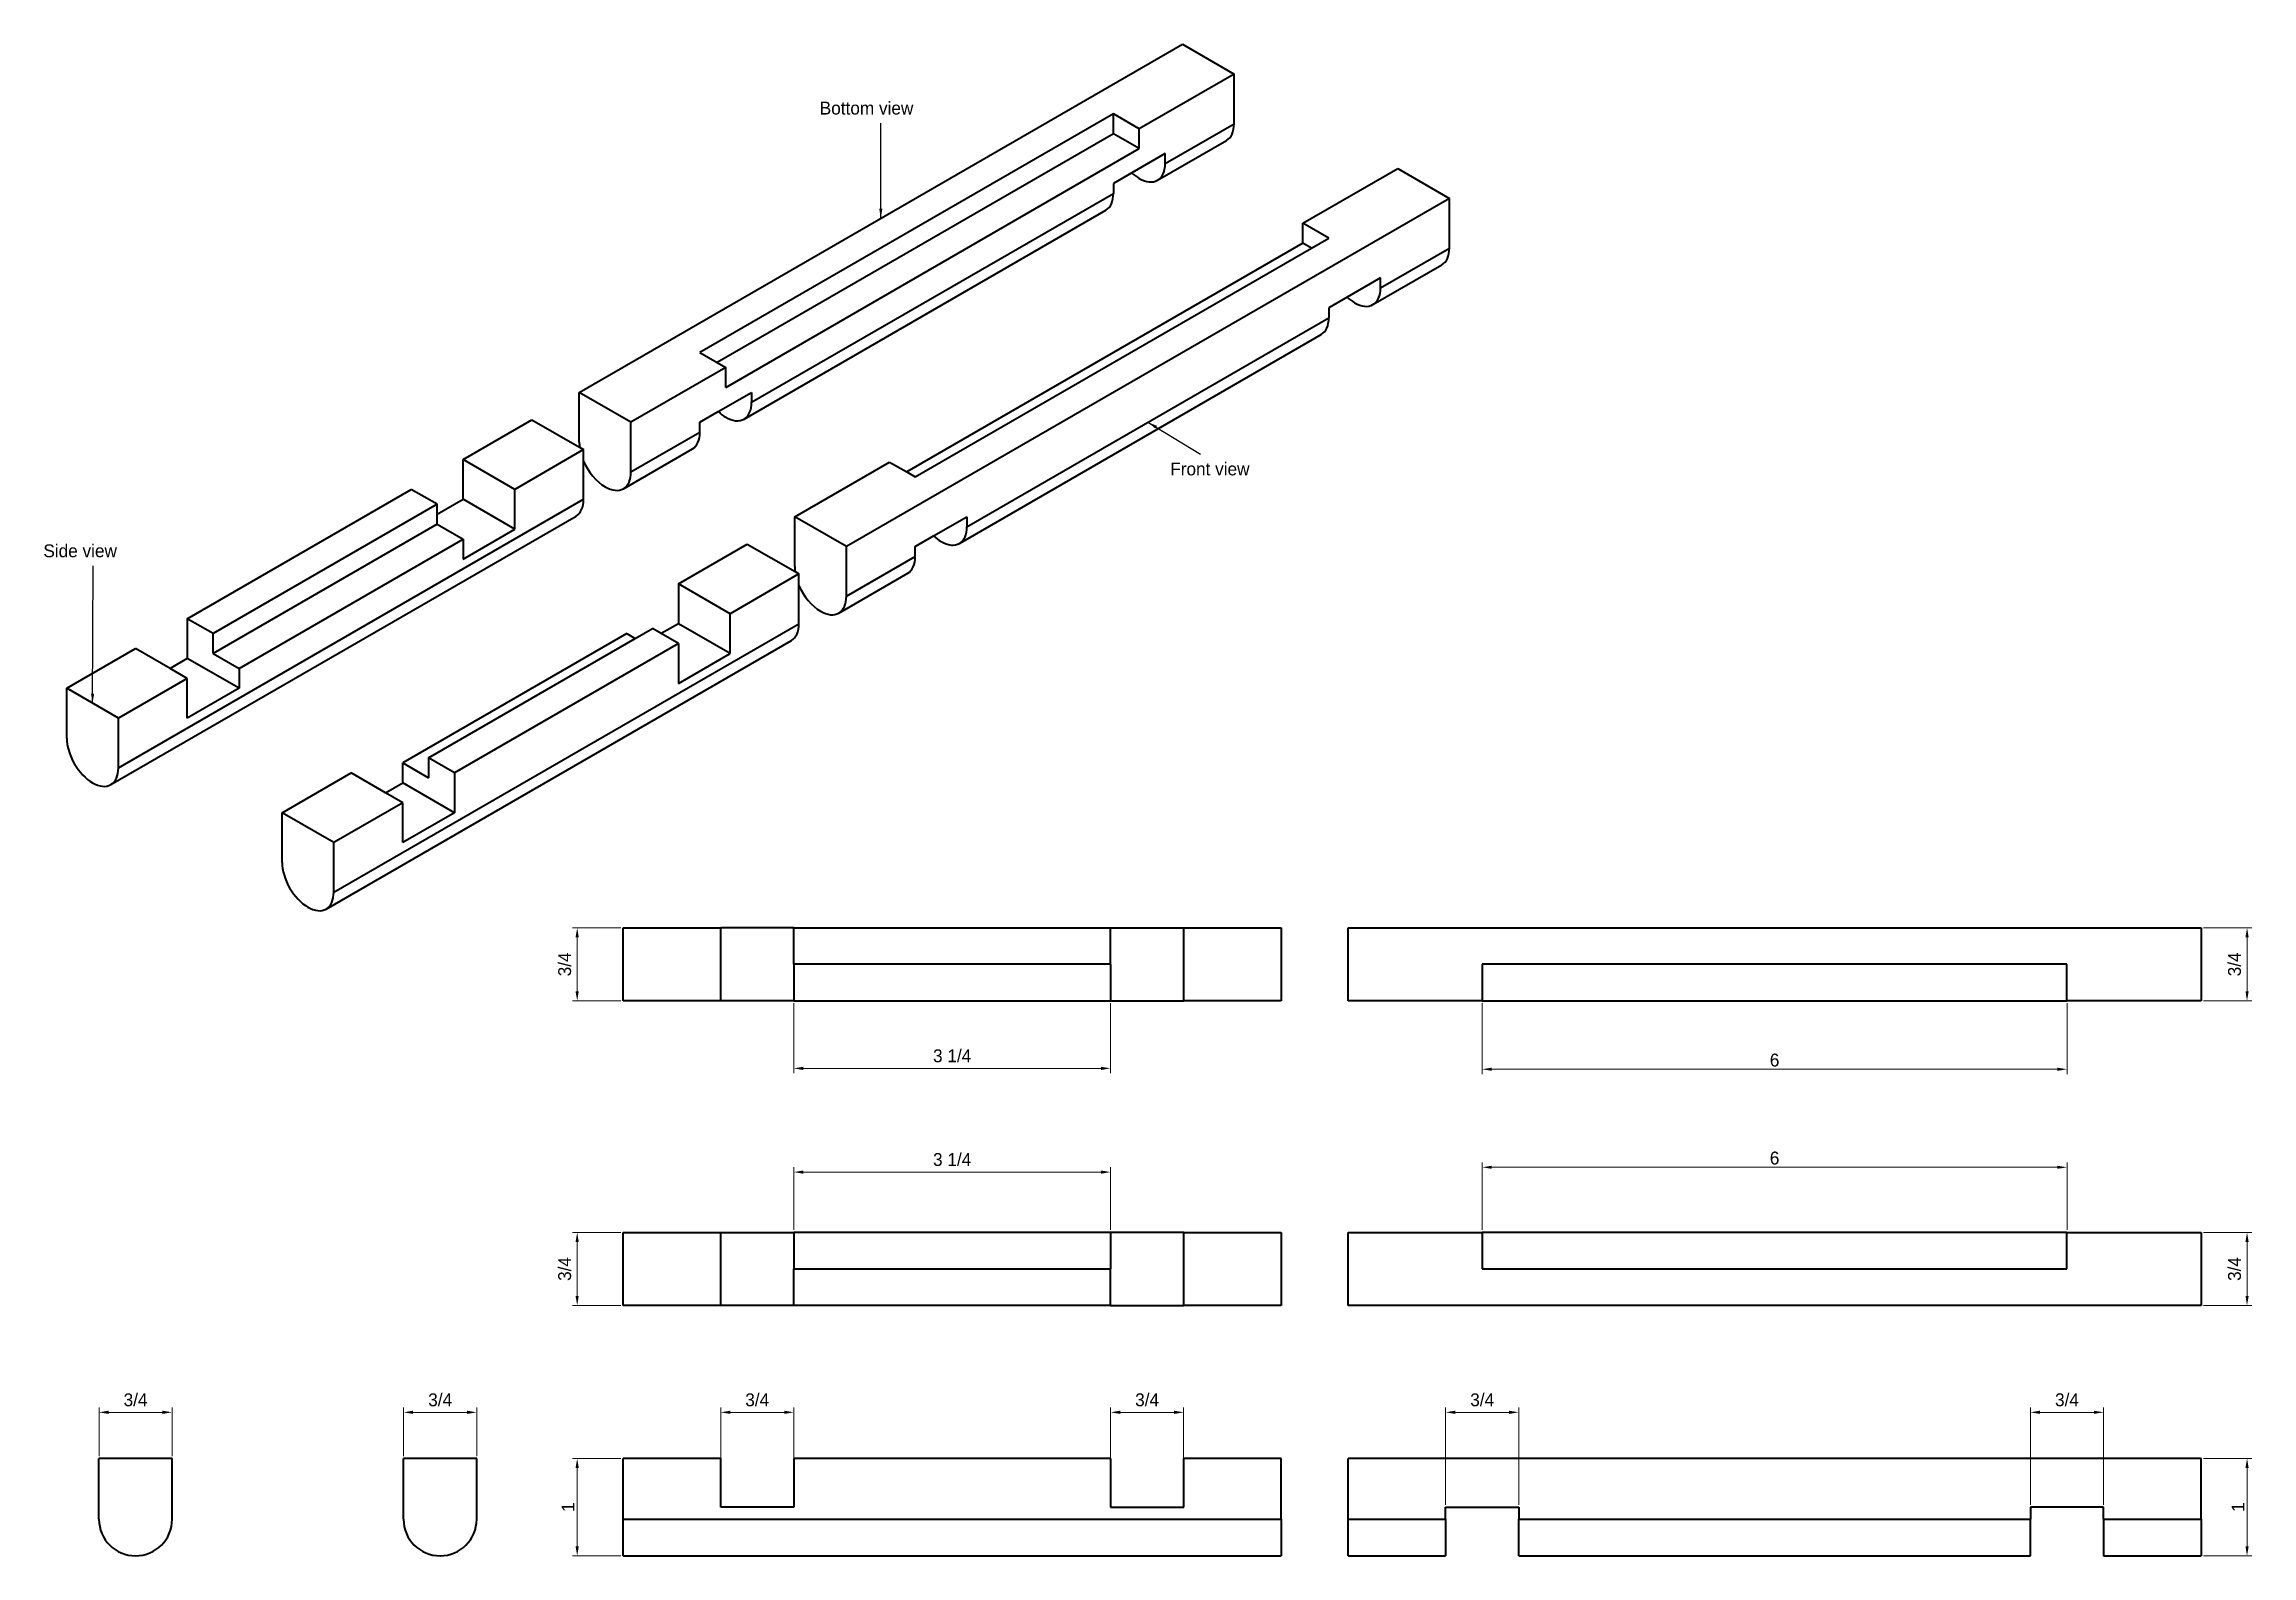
# Model space of a CAD drawing. Header units: inches. Extents: x 0.1 to 22.7, y 1.1 to 16.6.
import ezdxf

# ---------------------------------------------------------------- set-up
doc = ezdxf.new("R2010")
doc.units = ezdxf.units.IN
doc.header["$LTSCALE"] = 0.03937
doc.header["$MEASUREMENT"] = 0
doc.layers.add('Annotations', color=7, linetype='Continuous')
doc.layers.add('Geometries', color=7, linetype='Continuous')
doc.styles.add('Shapr18', font='txt', dxfattribs={"height": 0.13187})
doc.styles.add('Shapr20', font='txt', dxfattribs={"height": 0.13187})
doc.styles.add('Shapr21', font='txt', dxfattribs={"height": 0.13187})
doc.dimstyles.new('ISO-25', dxfattribs={"dimtxt": 0.098425, "dimasz": 0.098425, "dimexe": 0.049213, "dimexo": 0.024606, "dimgap": 0.024606, "dimtad": 1, "dimtxsty": 'Standard', "dimcen": 0.098425, "dimadec": 0, "dimazin": 0, "dimtfac": 1, "dimtmove": 0, "dimatfit": 3, "dimfxl": 0.03937, "dimarcsym": 0})

# ---------------------------------------------------------------- blocks, each defined once
blk = doc.blocks.new('*D2')
at = {"layer": 'Annotations', "color": 0, "linetype": 'Continuous', "lineweight": 15}
for p, q in [((14.839, 6.779), (14.839, 6.052)), ((20.839, 6.779), (20.839, 6.052)), ((14.937, 6.102), (20.74, 6.102))]:
    blk.add_line(p, q, dxfattribs=at)
at = {"layer": 'Annotations', "color": 0}
for points in [[(14.937, 6.118), (14.937, 6.085), (14.839, 6.102)], [(20.74, 6.085), (20.74, 6.118), (20.839, 6.102)]]:
    blk.add_solid(points, dxfattribs=at)
at = {"layer": 'Defpoints', "color": 0}
for p in [(14.839, 6.803), (20.839, 6.803), (20.839, 6.102)]:
    blk.add_point(p, dxfattribs=at)
at = {"layer": 'Annotations', "color": 0, "lineweight": 15, "insert": (17.839, 6.195), "char_height": 0.1319, "attachment_point": 5, "style": 'Shapr21'}
blk.add_mtext('\\A1;6', dxfattribs=at)
blk = doc.blocks.new('*D3')
at = {"layer": 'Annotations', "color": 0, "linetype": 'Continuous', "lineweight": 15}
for p, q in [((7.776, 6.779), (7.776, 6.061)), ((11.026, 6.779), (11.026, 6.061)), ((7.875, 6.111), (10.928, 6.111))]:
    blk.add_line(p, q, dxfattribs=at)
at = {"layer": 'Annotations', "color": 0}
for points in [[(7.875, 6.127), (7.875, 6.094), (7.776, 6.111)], [(10.928, 6.094), (10.928, 6.127), (11.026, 6.111)]]:
    blk.add_solid(points, dxfattribs=at)
at = {"layer": 'Defpoints', "color": 0}
for p in [(7.776, 6.803), (11.026, 6.803), (11.026, 6.111)]:
    blk.add_point(p, dxfattribs=at)
at = {"layer": 'Annotations', "color": 0, "lineweight": 15, "insert": (9.401, 6.239), "char_height": 0.1319, "attachment_point": 5, "style": 'Shapr21'}
blk.add_mtext('\\A1;3 1/4', dxfattribs=at)
blk = doc.blocks.new('*D4')
at = {"layer": 'Annotations', "color": 0, "linetype": 'Continuous', "lineweight": 15}
for p, q in [((14.839, 4.453), (14.839, 5.145)), ((20.74, 5.096), (14.937, 5.096)), ((20.839, 4.453), (20.839, 5.145))]:
    blk.add_line(p, q, dxfattribs=at)
at = {"layer": 'Annotations', "color": 0}
for points in [[(14.937, 5.112), (14.937, 5.08), (14.839, 5.096)], [(20.74, 5.08), (20.74, 5.112), (20.839, 5.096)]]:
    blk.add_solid(points, dxfattribs=at)
at = {"layer": 'Defpoints', "color": 0}
for p in [(14.839, 5.096), (14.839, 4.428), (20.839, 4.428)]:
    blk.add_point(p, dxfattribs=at)
at = {"layer": 'Annotations', "color": 0, "lineweight": 15, "insert": (17.839, 5.19), "char_height": 0.1319, "attachment_point": 5, "style": 'Shapr21'}
blk.add_mtext('\\A1;6', dxfattribs=at)
blk = doc.blocks.new('*D5')
at = {"layer": 'Annotations', "color": 0, "linetype": 'Continuous', "lineweight": 15}
for p, q in [((7.776, 4.453), (7.776, 5.096)), ((10.928, 5.047), (7.875, 5.047)), ((11.026, 4.453), (11.026, 5.096))]:
    blk.add_line(p, q, dxfattribs=at)
at = {"layer": 'Annotations', "color": 0}
for points in [[(7.875, 5.063), (7.875, 5.03), (7.776, 5.047)], [(10.928, 5.03), (10.928, 5.063), (11.026, 5.047)]]:
    blk.add_solid(points, dxfattribs=at)
at = {"layer": 'Defpoints', "color": 0}
for p in [(7.776, 5.047), (7.776, 4.428), (11.026, 4.428)]:
    blk.add_point(p, dxfattribs=at)
at = {"layer": 'Annotations', "color": 0, "lineweight": 15, "insert": (9.401, 5.175), "char_height": 0.1319, "attachment_point": 5, "style": 'Shapr21'}
blk.add_mtext('\\A1;3 1/4', dxfattribs=at)
blk = doc.blocks.new('*D6')
at = {"layer": 'Annotations', "color": 0, "linetype": 'Continuous', "lineweight": 15}
for p, q in [((3.773, 2.134), (3.773, 2.631)), ((4.424, 2.582), (3.871, 2.582)), ((4.523, 2.134), (4.523, 2.631))]:
    blk.add_line(p, q, dxfattribs=at)
at = {"layer": 'Annotations', "color": 0}
for points in [[(3.871, 2.599), (3.871, 2.566), (3.773, 2.582)], [(4.424, 2.566), (4.424, 2.599), (4.523, 2.582)]]:
    blk.add_solid(points, dxfattribs=at)
at = {"layer": 'Defpoints', "color": 0}
for p in [(3.773, 2.582), (3.773, 2.11), (4.523, 2.11)]:
    blk.add_point(p, dxfattribs=at)
at = {"layer": 'Annotations', "color": 0, "lineweight": 15, "insert": (4.148, 2.71), "char_height": 0.1319, "attachment_point": 5, "style": 'Shapr20'}
blk.add_mtext('\\A1;3/4', dxfattribs=at)
blk = doc.blocks.new('*D7')
at = {"layer": 'Annotations', "color": 0, "linetype": 'Continuous', "lineweight": 15}
for p, q in [((0.648, 2.134), (0.648, 2.631)), ((1.299, 2.582), (0.746, 2.582)), ((1.398, 2.134), (1.398, 2.631))]:
    blk.add_line(p, q, dxfattribs=at)
at = {"layer": 'Annotations', "color": 0}
for points in [[(0.746, 2.599), (0.746, 2.566), (0.648, 2.582)], [(1.299, 2.566), (1.299, 2.599), (1.398, 2.582)]]:
    blk.add_solid(points, dxfattribs=at)
at = {"layer": 'Defpoints', "color": 0}
for p in [(0.648, 2.582), (0.648, 2.11), (1.398, 2.11)]:
    blk.add_point(p, dxfattribs=at)
at = {"layer": 'Annotations', "color": 0, "lineweight": 15, "insert": (1.023, 2.71), "char_height": 0.1319, "attachment_point": 5, "style": 'Shapr20'}
blk.add_mtext('\\A1;3/4', dxfattribs=at)
blk = doc.blocks.new('*D8')
at = {"layer": 'Annotations', "color": 0, "linetype": 'Continuous', "lineweight": 15}
for p, q in [((7.026, 1.634), (7.026, 2.631)), ((7.678, 2.582), (7.125, 2.582)), ((7.776, 1.634), (7.776, 2.631))]:
    blk.add_line(p, q, dxfattribs=at)
at = {"layer": 'Annotations', "color": 0}
for points in [[(7.125, 2.599), (7.125, 2.566), (7.026, 2.582)], [(7.678, 2.566), (7.678, 2.599), (7.776, 2.582)]]:
    blk.add_solid(points, dxfattribs=at)
at = {"layer": 'Defpoints', "color": 0}
for p in [(7.026, 2.582), (7.026, 1.61), (7.776, 1.61)]:
    blk.add_point(p, dxfattribs=at)
at = {"layer": 'Annotations', "color": 0, "lineweight": 15, "insert": (7.401, 2.71), "char_height": 0.1319, "attachment_point": 5, "style": 'Shapr18'}
blk.add_mtext('\\A1;3/4', dxfattribs=at)
blk = doc.blocks.new('*D9')
at = {"layer": 'Annotations', "color": 0, "linetype": 'Continuous', "lineweight": 15}
for p, q in [((11.026, 1.634), (11.026, 2.631)), ((11.125, 2.582), (11.678, 2.582)), ((11.776, 1.634), (11.776, 2.631))]:
    blk.add_line(p, q, dxfattribs=at)
at = {"layer": 'Annotations', "color": 0}
for points in [[(11.125, 2.599), (11.125, 2.566), (11.026, 2.582)], [(11.678, 2.566), (11.678, 2.599), (11.776, 2.582)]]:
    blk.add_solid(points, dxfattribs=at)
at = {"layer": 'Defpoints', "color": 0}
for p in [(11.776, 2.582), (11.026, 1.61), (11.776, 1.61)]:
    blk.add_point(p, dxfattribs=at)
at = {"layer": 'Annotations', "color": 0, "lineweight": 15, "insert": (11.401, 2.71), "char_height": 0.1319, "attachment_point": 5, "style": 'Shapr18'}
blk.add_mtext('\\A1;3/4', dxfattribs=at)
blk = doc.blocks.new('*D10')
at = {"layer": 'Annotations', "color": 0, "linetype": 'Continuous', "lineweight": 15}
for p, q in [((14.464, 1.634), (14.464, 2.631)), ((14.562, 2.582), (15.115, 2.582)), ((15.214, 1.634), (15.214, 2.631))]:
    blk.add_line(p, q, dxfattribs=at)
at = {"layer": 'Annotations', "color": 0}
for points in [[(14.562, 2.599), (14.562, 2.566), (14.464, 2.582)], [(15.115, 2.566), (15.115, 2.599), (15.214, 2.582)]]:
    blk.add_solid(points, dxfattribs=at)
at = {"layer": 'Defpoints', "color": 0}
for p in [(15.214, 2.582), (14.464, 1.61), (15.214, 1.61)]:
    blk.add_point(p, dxfattribs=at)
at = {"layer": 'Annotations', "color": 0, "lineweight": 15, "insert": (14.839, 2.71), "char_height": 0.1319, "attachment_point": 5, "style": 'Shapr18'}
blk.add_mtext('\\A1;3/4', dxfattribs=at)
blk = doc.blocks.new('*D11')
at = {"layer": 'Annotations', "color": 0, "linetype": 'Continuous', "lineweight": 15}
for p, q in [((20.464, 1.634), (20.464, 2.631)), ((21.115, 2.582), (20.562, 2.582)), ((21.214, 1.634), (21.214, 2.631))]:
    blk.add_line(p, q, dxfattribs=at)
at = {"layer": 'Annotations', "color": 0}
for points in [[(20.562, 2.599), (20.562, 2.566), (20.464, 2.582)], [(21.115, 2.566), (21.115, 2.599), (21.214, 2.582)]]:
    blk.add_solid(points, dxfattribs=at)
at = {"layer": 'Defpoints', "color": 0}
for p in [(20.464, 2.582), (20.464, 1.61), (21.214, 1.61)]:
    blk.add_point(p, dxfattribs=at)
at = {"layer": 'Annotations', "color": 0, "lineweight": 15, "insert": (20.839, 2.71), "char_height": 0.1319, "attachment_point": 5, "style": 'Shapr18'}
blk.add_mtext('\\A1;3/4', dxfattribs=at)
blk = doc.blocks.new('*D12')
at = {"layer": 'Annotations', "color": 0, "linetype": 'Continuous', "lineweight": 15}
for p, q in [((6.002, 7.553), (5.505, 7.553)), ((5.554, 6.902), (5.554, 7.455)), ((6.002, 6.803), (5.505, 6.803))]:
    blk.add_line(p, q, dxfattribs=at)
at = {"layer": 'Annotations', "color": 0}
for points in [[(5.57, 7.455), (5.537, 7.455), (5.554, 7.553)], [(5.537, 6.902), (5.57, 6.902), (5.554, 6.803)]]:
    blk.add_solid(points, dxfattribs=at)
at = {"layer": 'Defpoints', "color": 0}
for p in [(5.554, 7.553), (6.026, 7.553), (6.026, 6.803)]:
    blk.add_point(p, dxfattribs=at)
at = {"layer": 'Annotations', "color": 0, "lineweight": 15, "insert": (5.426, 7.178), "char_height": 0.1319, "attachment_point": 5, "rotation": 90, "style": 'Shapr21'}
blk.add_mtext('\\A1;3/4', dxfattribs=at)
blk = doc.blocks.new('*D13')
at = {"layer": 'Annotations', "color": 0, "linetype": 'Continuous', "lineweight": 15}
for p, q in [((6.002, 4.428), (5.505, 4.428)), ((5.554, 3.777), (5.554, 4.33)), ((6.002, 3.678), (5.505, 3.678))]:
    blk.add_line(p, q, dxfattribs=at)
at = {"layer": 'Annotations', "color": 0}
for points in [[(5.57, 4.33), (5.537, 4.33), (5.554, 4.428)], [(5.537, 3.777), (5.57, 3.777), (5.554, 3.678)]]:
    blk.add_solid(points, dxfattribs=at)
at = {"layer": 'Defpoints', "color": 0}
for p in [(5.554, 4.428), (6.026, 4.428), (6.026, 3.678)]:
    blk.add_point(p, dxfattribs=at)
at = {"layer": 'Annotations', "color": 0, "lineweight": 15, "insert": (5.426, 4.053), "char_height": 0.1319, "attachment_point": 5, "rotation": 90, "style": 'Shapr21'}
blk.add_mtext('\\A1;3/4', dxfattribs=at)
blk = doc.blocks.new('*D14')
at = {"layer": 'Annotations', "color": 0, "linetype": 'Continuous', "lineweight": 15}
for p, q in [((22.238, 7.553), (22.735, 7.553)), ((22.686, 7.455), (22.686, 6.902)), ((22.238, 6.803), (22.735, 6.803))]:
    blk.add_line(p, q, dxfattribs=at)
at = {"layer": 'Annotations', "color": 0}
for points in [[(22.703, 7.455), (22.67, 7.455), (22.686, 7.553)], [(22.67, 6.902), (22.703, 6.902), (22.686, 6.803)]]:
    blk.add_solid(points, dxfattribs=at)
at = {"layer": 'Defpoints', "color": 0}
for p in [(22.214, 7.553), (22.214, 6.803), (22.686, 6.803)]:
    blk.add_point(p, dxfattribs=at)
at = {"layer": 'Annotations', "color": 0, "lineweight": 15, "insert": (22.558, 7.178), "char_height": 0.1319, "attachment_point": 5, "rotation": 90, "style": 'Shapr21'}
blk.add_mtext('\\A1;3/4', dxfattribs=at)
blk = doc.blocks.new('*D15')
at = {"layer": 'Annotations', "color": 0, "linetype": 'Continuous', "lineweight": 15}
for p, q in [((22.238, 4.428), (22.735, 4.428)), ((22.686, 4.33), (22.686, 3.777)), ((22.238, 3.678), (22.735, 3.678))]:
    blk.add_line(p, q, dxfattribs=at)
at = {"layer": 'Annotations', "color": 0}
for points in [[(22.703, 4.33), (22.67, 4.33), (22.686, 4.428)], [(22.67, 3.777), (22.703, 3.777), (22.686, 3.678)]]:
    blk.add_solid(points, dxfattribs=at)
at = {"layer": 'Defpoints', "color": 0}
for p in [(22.214, 4.428), (22.214, 3.678), (22.686, 3.678)]:
    blk.add_point(p, dxfattribs=at)
at = {"layer": 'Annotations', "color": 0, "lineweight": 15, "insert": (22.558, 4.053), "char_height": 0.1319, "attachment_point": 5, "rotation": 90, "style": 'Shapr21'}
blk.add_mtext('\\A1;3/4', dxfattribs=at)
blk = doc.blocks.new('*D16')
at = {"layer": 'Annotations', "color": 0, "linetype": 'Continuous', "lineweight": 15}
for p, q in [((22.238, 2.11), (22.735, 2.11)), ((22.686, 2.011), (22.686, 1.208)), ((22.238, 1.11), (22.735, 1.11))]:
    blk.add_line(p, q, dxfattribs=at)
at = {"layer": 'Annotations', "color": 0}
for points in [[(22.703, 2.011), (22.67, 2.011), (22.686, 2.11)], [(22.67, 1.208), (22.703, 1.208), (22.686, 1.11)]]:
    blk.add_solid(points, dxfattribs=at)
at = {"layer": 'Defpoints', "color": 0}
for p in [(22.214, 2.11), (22.214, 1.11), (22.686, 1.11)]:
    blk.add_point(p, dxfattribs=at)
at = {"layer": 'Annotations', "color": 0, "lineweight": 15, "insert": (22.593, 1.61), "char_height": 0.1319, "attachment_point": 5, "rotation": 90, "style": 'Shapr18'}
blk.add_mtext('\\A1;1', dxfattribs=at)
blk = doc.blocks.new('*D17')
at = {"layer": 'Annotations', "color": 0, "linetype": 'Continuous', "lineweight": 15}
for p, q in [((6.002, 2.11), (5.505, 2.11)), ((5.554, 2.011), (5.554, 1.208)), ((6.002, 1.11), (5.505, 1.11))]:
    blk.add_line(p, q, dxfattribs=at)
at = {"layer": 'Annotations', "color": 0}
for points in [[(5.57, 2.011), (5.537, 2.011), (5.554, 2.11)], [(5.537, 1.208), (5.57, 1.208), (5.554, 1.11)]]:
    blk.add_solid(points, dxfattribs=at)
at = {"layer": 'Defpoints', "color": 0}
for p in [(6.026, 2.11), (5.554, 1.11), (6.026, 1.11)]:
    blk.add_point(p, dxfattribs=at)
at = {"layer": 'Annotations', "color": 0, "lineweight": 15, "insert": (5.46, 1.61), "char_height": 0.1319, "attachment_point": 5, "rotation": 90, "style": 'Shapr18'}
blk.add_mtext('\\A1;1', dxfattribs=at)

msp = doc.modelspace()

# ---------------------------------------------------------------- linework, layer by layer
at = {"layer": 'Geometries', "linetype": 'Continuous', "lineweight": 40}
for p, q in [((5.575562, 13.0458645), (11.7627463, 16.618037)), ((11.7627463, 16.618037), (12.2930764, 16.3118508)), ((12.2930764, 16.3118508), (11.3208046, 15.7505094)), ((12.2930764, 15.8015404), (12.2930764, 16.3118508)), ((11.0556396, 15.9036025), (6.8129989, 13.4541128)), ((11.3208046, 15.7505094), (11.0556396, 15.9036025)), ((11.0556396, 15.6994784), (11.0556396, 15.9036025)), ((11.0556396, 15.6994784), (6.9897756, 13.3520507)), ((11.3208046, 15.5463853), (11.0556396, 15.6994784)), ((11.3208046, 15.5463853), (11.3208046, 15.7505094)), ((11.5083046, 15.2216257), (12.2154114, 15.629874)), ((11.5859696, 15.3932921), (12.2930764, 15.8015404)), ((7.0781639, 13.0968955), (11.3208046, 15.5463853)), ((11.5859696, 15.4953542), (11.2438335, 15.2978218)), ((11.5859696, 15.3932921), (11.5859696, 15.4953542)), ((11.2438335, 15.2978218), (11.0556396, 15.189168)), ((11.0556396, 15.189168), (11.0556396, 15.0871059)), ((13.0001832, 14.7809197), (13.972455, 15.3422611)), ((13.972455, 15.3422611), (14.5027851, 15.0360749)), ((7.3433289, 12.9438024), (11.0556396, 15.0871059)), ((14.5027851, 15.0360749), (8.3156008, 11.4639023)), ((14.5027851, 14.5257645), (14.5027851, 15.0360749)), ((7.2656639, 12.772136), (10.9779745, 14.9154395)), ((13.2653482, 14.6278266), (13.0001832, 14.7809197)), ((13.0001832, 14.5767956), (13.0001832, 14.7809197)), ((13.0001832, 14.5767956), (8.9343192, 12.2293679)), ((9.0227076, 12.1783369), (13.0885715, 14.5257645)), ((13.0885715, 14.5257645), (13.0001832, 14.5767956)), ((13.0885715, 14.5257645), (13.2653482, 14.6278266)), ((13.7956783, 14.1175162), (14.5027851, 14.5257645)), ((13.7180133, 13.9458498), (14.4251201, 14.3540981)), ((13.7956783, 14.2195783), (13.4535422, 14.0220459)), ((13.7956783, 14.1175162), (13.7956783, 14.2195783)), ((13.4535422, 14.0220459), (13.2653482, 13.9133921)), ((13.2653482, 13.9133921), (13.2653482, 13.81133)), ((9.4753726, 11.4963601), (13.1876832, 13.6396636)), ((9.5530376, 11.6680265), (13.2653482, 13.81133)), ((6.8129989, 13.4541128), (6.9897756, 13.3520507)), ((7.0781639, 13.3010197), (6.1058921, 12.7396783)), ((6.9897756, 13.3520507), (7.0781639, 13.3010197)), ((7.0781639, 13.0968955), (7.0781639, 13.3010197)), ((6.1058921, 12.7396783), (5.575562, 13.0458645)), ((5.575562, 12.5355541), (5.575562, 13.0458645)), ((7.0011928, 12.8483321), (7.3433289, 13.0458645)), ((7.3433289, 13.0458645), (7.3433289, 12.9438024)), ((4.3823193, 12.3569455), (5.0894261, 12.7651938)), ((5.0894261, 12.7651938), (5.5792708, 12.4823818)), ((6.1058921, 12.2293679), (6.1058921, 12.7396783)), ((6.8129989, 12.7396783), (7.0011928, 12.8483321)), ((6.8129989, 12.6376162), (6.8129989, 12.7396783)), ((5.6197562, 12.4590076), (4.9126494, 12.0507593)), ((5.5792708, 12.4823818), (5.6197562, 12.4590076)), ((5.6197562, 12.3407878), (5.6197562, 12.4590076)), ((6.028227, 12.0577015), (6.7353338, 12.4659498)), ((6.1058921, 12.2293679), (6.8129989, 12.6376162)), ((4.9126494, 12.0507593), (4.3823193, 12.3569455)), ((4.3823193, 11.9486972), (4.3823193, 12.3569455)), ((5.6197562, 11.9486972), (5.6197562, 12.3407878)), ((7.7852707, 11.7700886), (8.7575425, 12.33143)), ((8.7575425, 12.33143), (8.9343192, 12.2293679)), ((1.5538922, 10.7239523), (3.8519892, 12.0507593)), ((4.1171543, 11.8976662), (3.8519892, 12.0507593)), ((4.9126494, 11.642511), (4.9126494, 12.0507593)), ((8.9343192, 12.2293679), (9.0227076, 12.1783369)), ((0.8467854, 9.1930212), (5.6197562, 11.9486972)), ((4.1171543, 11.8976662), (1.8190572, 10.5708592)), ((4.1171543, 11.7956041), (4.3823193, 11.9486972)), ((4.1171543, 11.7956041), (4.1171543, 11.8976662)), ((4.1171543, 11.693542), (4.1171543, 11.7956041)), ((4.9126494, 11.642511), (4.3823193, 11.9486972)), ((0.7691204, 9.0213548), (5.5420911, 11.7770308)), ((4.1171543, 11.693542), (1.8190572, 10.3667351)), ((4.1171543, 11.693542), (4.3823193, 11.5404489)), ((4.3823193, 11.3363248), (4.9126494, 11.642511)), ((8.3156008, 11.4639023), (7.7852707, 11.7700886)), ((7.7852707, 11.2597782), (7.7852707, 11.7700886)), ((9.0227076, 11.4639023), (9.2109015, 11.5725562)), ((9.2109015, 11.5725562), (9.5530376, 11.7700886)), ((9.5530376, 11.7700886), (9.5530376, 11.6680265)), ((2.0842223, 10.213642), (4.3823193, 11.5404489)), ((4.3823193, 11.5404489), (4.3823193, 11.3363248)), ((6.592028, 11.0811696), (7.2991348, 11.4894179)), ((7.2991348, 11.4894179), (7.7889795, 11.2066059)), ((8.3156008, 10.953592), (8.3156008, 11.4639023)), ((8.3156008, 10.953592), (9.0227076, 11.3618403)), ((9.0227076, 11.3618403), (9.0227076, 11.4639023)), ((7.8294649, 11.1832316), (7.1223581, 10.7749834)), ((7.7889795, 11.2066059), (7.8294649, 11.1832316)), ((7.8294649, 11.0650119), (7.8294649, 11.1832316)), ((8.2379357, 10.7819256), (8.9450425, 11.1901739)), ((7.1223581, 10.7749834), (6.592028, 11.0811696)), ((6.592028, 11.0811696), (6.592028, 10.6729213)), ((7.8294649, 10.6729213), (7.8294649, 11.0650119)), ((1.5538922, 10.7239523), (1.5538922, 10.315704)), ((1.8190572, 10.5708592), (1.5538922, 10.7239523)), ((3.0564941, 7.9172453), (7.8294649, 10.6729213)), ((6.592028, 10.6729213), (6.4152513, 10.5708592)), ((7.1223581, 10.3667351), (6.592028, 10.6729213)), ((7.1223581, 10.3667351), (7.1223581, 10.7749834)), ((1.8190572, 10.3667351), (1.8190572, 10.5708592)), ((2.978829, 7.7455789), (7.7517998, 10.5012549)), ((6.0616979, 10.5708592), (3.7636009, 9.2440523)), ((4.0287659, 9.2950833), (6.1500863, 10.5198282)), ((6.592028, 10.4687971), (4.293931, 9.1419902)), ((6.0616979, 10.5708592), (6.1500863, 10.5198282)), ((6.1500863, 10.5198282), (6.326863, 10.6218902)), ((6.4152513, 10.5708592), (6.326863, 10.6218902)), ((6.592028, 10.4687971), (6.4152513, 10.5708592)), ((6.592028, 10.4687971), (6.592028, 10.0605488)), ((0.3164553, 10.0095178), (1.0235621, 10.4177661)), ((1.3771155, 10.213642), (1.0235621, 10.4177661)), ((1.5538922, 10.315704), (1.3771155, 10.213642)), ((1.5538922, 10.1115799), (1.3771155, 10.213642)), ((2.0842223, 10.0095178), (1.5538922, 10.315704)), ((1.8190572, 10.3667351), (2.0842223, 10.213642)), ((2.0842223, 10.213642), (2.0842223, 10.0095178)), ((6.592028, 10.0605488), (7.1223581, 10.3667351)), ((0.8467854, 9.7033316), (0.3164553, 10.0095178)), ((0.3164553, 9.4992075), (0.3164553, 10.0095178)), ((1.5538922, 10.1115799), (0.8467854, 9.7033316)), ((1.5538922, 9.7033316), (1.5538922, 10.1115799)), ((2.0842223, 10.0095178), (1.5538922, 9.7033316)), ((0.8467854, 9.1930212), (0.8467854, 9.7033316)), ((4.0287659, 9.2950833), (4.0287659, 9.0909592)), ((4.293931, 9.1419902), (4.0287659, 9.2950833)), ((2.526164, 8.7337419), (3.2332708, 9.1419902)), ((3.5868242, 8.9378661), (3.2332708, 9.1419902)), ((3.7636009, 9.2440523), (4.0287659, 9.0909592)), ((3.7636009, 9.0399281), (3.7636009, 9.2440523)), ((4.293931, 9.1419902), (4.293931, 8.7337419)), ((3.7636009, 8.835804), (3.0564941, 8.4275557)), ((3.5868242, 8.9378661), (3.7636009, 9.0399281)), ((3.7636009, 8.835804), (3.5868242, 8.9378661)), ((4.293931, 8.7337419), (3.7636009, 9.0399281)), ((3.7636009, 8.4275557), (3.7636009, 8.835804)), ((3.0564941, 8.4275557), (2.526164, 8.7337419)), ((2.526164, 8.2234315), (2.526164, 8.7337419)), ((4.293931, 8.7337419), (3.7636009, 8.4275557)), ((3.0564941, 7.9172453), (3.0564941, 8.4275557)), ((6.0262469, 6.8034848), (6.0262469, 7.5534848)), ((6.0262469, 7.5534848), (7.0262469, 7.5534848)), ((7.0262469, 6.8034848), (7.0262469, 7.5534848)), ((7.7762469, 7.5534848), (7.0262469, 7.5534848)), ((7.7762469, 7.1784848), (7.7762469, 7.5534848)), ((7.7762469, 7.5534848), (11.0262469, 7.5534848)), ((11.0262469, 7.1784848), (11.0262469, 7.5534848)), ((11.0262469, 7.5534848), (11.7762469, 7.5534848)), ((11.7762469, 7.5534848), (12.7762469, 7.5534848)), ((11.7762469, 6.8034848), (11.7762469, 7.5534848)), ((12.7762469, 7.5534848), (12.7762469, 6.8034848)), ((13.4637469, 6.8034848), (13.4637469, 7.5534848)), ((13.4637469, 7.5534848), (22.2137469, 7.5534848)), ((22.2137469, 7.5534848), (22.2137469, 6.8034848)), ((11.0262469, 7.1784848), (7.7762469, 7.1784848)), ((7.7762469, 7.1784848), (7.7762469, 6.8034848)), ((11.0262469, 7.1784848), (11.0262469, 6.8034848)), ((14.8387469, 7.1784848), (14.8387469, 6.8034848)), ((20.8387469, 7.1784848), (14.8387469, 7.1784848)), ((20.8387469, 6.8034848), (20.8387469, 7.1784848)), ((7.0262469, 6.8034848), (6.0262469, 6.8034848)), ((7.7762469, 6.8034848), (7.0262469, 6.8034848)), ((7.7762469, 6.8034848), (11.0262469, 6.8034848)), ((11.0262469, 6.8034848), (11.7762469, 6.8034848)), ((12.7762469, 6.8034848), (11.7762469, 6.8034848)), ((14.8387469, 6.8034848), (13.4637469, 6.8034848)), ((14.8387469, 6.8034848), (20.8387469, 6.8034848)), ((22.2137469, 6.8034848), (20.8387469, 6.8034848)), ((6.0262469, 4.4284848), (7.0262469, 4.4284848)), ((6.0262469, 3.6784848), (6.0262469, 4.4284848)), ((7.0262469, 3.6784848), (7.0262469, 4.4284848)), ((7.0262469, 4.4284848), (7.7762469, 4.4284848)), ((11.0262469, 4.4284848), (7.7762469, 4.4284848)), ((7.7762469, 4.4284848), (7.7762469, 4.0534848)), ((11.0262469, 4.4284848), (11.0262469, 4.0534848)), ((11.7762469, 4.4284848), (11.0262469, 4.4284848)), ((11.7762469, 4.4284848), (12.7762469, 4.4284848)), ((11.7762469, 3.6784848), (11.7762469, 4.4284848)), ((12.7762469, 4.4284848), (12.7762469, 3.6784848)), ((13.4637469, 3.6784848), (13.4637469, 4.4284848)), ((13.4637469, 4.4284848), (14.8387469, 4.4284848)), ((14.8387469, 4.4284848), (14.8387469, 4.0534848)), ((20.8387469, 4.4284848), (14.8387469, 4.4284848)), ((20.8387469, 4.0534848), (20.8387469, 4.4284848)), ((20.8387469, 4.4284848), (22.2137469, 4.4284848)), ((22.2137469, 4.4284848), (22.2137469, 3.6784848)), ((7.7762469, 3.6784848), (7.7762469, 4.0534848)), ((7.7762469, 4.0534848), (11.0262469, 4.0534848)), ((11.0262469, 3.6784848), (11.0262469, 4.0534848)), ((14.8387469, 4.0534848), (20.8387469, 4.0534848)), ((7.0262469, 3.6784848), (6.0262469, 3.6784848)), ((7.7762469, 3.6784848), (7.0262469, 3.6784848)), ((11.0262469, 3.6784848), (7.7762469, 3.6784848)), ((11.0262469, 3.6784848), (11.7762469, 3.6784848)), ((12.7762469, 3.6784848), (11.7762469, 3.6784848)), ((22.2137469, 3.6784848), (13.4637469, 3.6784848)), ((1.3976235, 2.1098411), (0.6476235, 2.1098411)), ((0.6476235, 1.4848411), (0.6476235, 2.1098411)), ((1.3976235, 1.4848411), (1.3976235, 2.1098411)), ((4.5226235, 2.1098411), (3.7726235, 2.1098411)), ((3.7726235, 1.4848411), (3.7726235, 2.1098411)), ((4.5226235, 1.4848411), (4.5226235, 2.1098411)), ((7.0262469, 2.1098411), (6.0262469, 2.1098411)), ((6.0262469, 1.4848411), (6.0262469, 2.1098411)), ((7.0262469, 1.6098411), (7.0262469, 2.1098411)), ((7.7762469, 2.1098411), (7.7762469, 1.6098411)), ((11.0262469, 2.1098411), (7.7762469, 2.1098411)), ((11.0262469, 2.1098411), (11.0262469, 1.6098411)), ((12.7762469, 2.1098411), (11.7762469, 2.1098411)), ((11.7762469, 1.6098411), (11.7762469, 2.1098411)), ((12.7762469, 1.4848411), (12.7762469, 2.1098411)), ((22.2137469, 2.1098411), (13.4637469, 2.1098411)), ((13.4637469, 1.4848411), (13.4637469, 2.1098411)), ((22.2137469, 1.4848411), (22.2137469, 2.1098411)), ((7.7762469, 1.6098411), (7.0262469, 1.6098411)), ((11.0262469, 1.6098411), (11.7762469, 1.6098411)), ((14.4637469, 1.6098411), (15.2137469, 1.6098411)), ((14.4637469, 1.4848411), (14.4637469, 1.6098411)), ((15.2137469, 1.6098411), (15.2137469, 1.4848411)), ((21.2137469, 1.6098411), (20.4637469, 1.6098411)), ((20.4637469, 1.6098411), (20.4637469, 1.4848411)), ((21.2137469, 1.4848411), (21.2137469, 1.6098411)), ((6.0262469, 1.4848411), (12.7762469, 1.4848411)), ((6.0262469, 1.1098411), (6.0262469, 1.4848411)), ((12.7762469, 1.4848411), (12.7762469, 1.1098411)), ((13.4637469, 1.4848411), (14.4637469, 1.4848411)), ((13.4637469, 1.1098411), (13.4637469, 1.4848411)), ((14.4637469, 1.4848411), (14.4637469, 1.1098411)), ((15.2137469, 1.4848411), (20.4637469, 1.4848411)), ((15.2137469, 1.1098411), (15.2137469, 1.4848411)), ((20.4637469, 1.1098411), (20.4637469, 1.4848411)), ((21.2137469, 1.4848411), (21.2137469, 1.1098411)), ((21.2137469, 1.4848411), (22.2137469, 1.4848411)), ((22.2137469, 1.4848411), (22.2137469, 1.1098411)), ((6.0262469, 1.1098411), (12.7762469, 1.1098411)), ((13.4637469, 1.1098411), (14.4637469, 1.1098411)), ((15.2137469, 1.1098411), (20.4637469, 1.1098411)), ((21.2137469, 1.1098411), (22.2137469, 1.1098411))]:
    msp.add_line(p, q, dxfattribs=at)
for centre, start, end in [((1.0226235, 1.4848411), 180, 270), ((1.0226235, 1.4848411), 270, 0), ((4.1476235, 1.4848411), 180, 270), ((4.1476235, 1.4848411), 270, 0)]:
    msp.add_arc(centre, 0.375, start, end, dxfattribs=at)
for centre, major_axis, start_param, end_param in [((12.0279114, 15.9546335), (-0.1875, 0.3247595), 3.1415926536, 3.926990817), ((11.3208046, 15.5463853), (-0.1875, 0.3247595), 2.0616790051, 2.3561944902), ((11.3208046, 15.5463853), (-0.1875, 0.3247595), 2.3561944902, 3.1415926536), ((11.3208046, 15.5463853), (-0.1875, 0.3247595), 3.1415926536, 3.926990817), ((10.7904745, 15.240199), (0.1875, -0.3247595), 0, 0.7853981634), ((14.2376201, 14.6788576), (-0.1875, 0.3247595), 3.1415926536, 3.926990817), ((13.5305133, 14.2706093), (-0.1875, 0.3247595), 3.1415926536, 3.926990817), ((13.5305133, 14.2706093), (-0.1875, 0.3247595), 2.0616790051, 2.3561944902), ((13.5305133, 14.2706093), (-0.1875, 0.3247595), 2.3561944902, 3.1415926536), ((13.0001832, 13.9644231), (0.1875, -0.3247595), 6.2831853072, 7.0685834706), ((7.0781639, 13.0968955), (0.1875, -0.3247595), 0, 0.7853981634), ((7.0781639, 13.0968955), (0.1875, -0.3247595), 5.2032716587, 5.4977871438), ((7.0781639, 13.0968955), (0.1875, -0.3247595), 5.4977871438, 6.2831853072), ((5.840727, 12.382461), (0.1875, -0.3247595), 3.926990817, 4.0944388964), ((6.5478338, 12.7907093), (-0.1875, 0.3247595), 3.1415926536, 3.926990817), ((5.840727, 12.382461), (0.1875, -0.3247595), 4.5126763601, 5.4977871438), ((5.840727, 12.382461), (0.1875, -0.3247595), 5.4977871438, 6.2831853072), ((5.840727, 12.382461), (0.1875, -0.3247595), 0, 0.7853981634), ((5.3545911, 12.1017903), (-0.1875, 0.3247595), 3.1415926536, 3.926990817), ((9.2878726, 11.8211196), (0.1875, -0.3247595), 5.2032716587, 5.4977871438), ((9.2878726, 11.8211196), (0.1875, -0.3247595), 6.2831853072, 7.0685834706), ((8.7575425, 11.5149334), (-0.1875, 0.3247595), 3.1415926536, 3.926990817), ((9.2878726, 11.8211196), (0.1875, -0.3247595), 5.4977871438, 6.2831853072), ((8.0504357, 11.1066851), (0.1875, -0.3247595), 3.926990817, 4.0944388964), ((8.0504357, 11.1066851), (0.1875, -0.3247595), 4.5126763601, 5.4977871438), ((8.0504357, 11.1066851), (0.1875, -0.3247595), 6.2831853072, 7.0685834706), ((7.5642998, 10.8260144), (-0.1875, 0.3247595), 3.1415926536, 3.926990817), ((8.0504357, 11.1066851), (0.1875, -0.3247595), 5.4977871438, 6.2831853072), ((0.5816204, 9.3461143), (0.1875, -0.3247595), 3.926990817, 5.4977871438), ((0.5816204, 9.3461143), (0.1875, -0.3247595), 6.2831853072, 7.0685834706), ((0.5816204, 9.3461143), (0.1875, -0.3247595), 5.4977871438, 6.2831853072), ((2.791329, 8.0703384), (0.1875, -0.3247595), 3.926990817, 5.4977871438), ((2.791329, 8.0703384), (0.1875, -0.3247595), 5.4977871438, 6.2831853072), ((2.791329, 8.0703384), (0.1875, -0.3247595), 0, 0.7853981634)]:
    msp.add_ellipse(centre, major_axis=major_axis, ratio=0.5773502692, start_param=start_param, end_param=end_param, dxfattribs=at)

# ---------------------------------------------------------------- texts
at = {"layer": 'Annotations', "linetype": 'Continuous', "lineweight": 15, "char_height": 0.098902559, "width": 3.333335433, "attachment_point": 4}
for s, insert in [('{\\fSF-Mono-Regular-Extended.ttf|b0|i0|c0|p0;\\H1.333333x;Bottom view}', (8.0423843, 15.9611744)), ('{\\fSF-Mono-Regular-Extended.ttf|b0|i0|c0|p0;\\H1.333333x;Front view}', (11.6384266, 12.2592939)), ('{\\fSF-Mono-Regular-Extended.ttf|b0|i0|c0|p0;\\H1.333333x;Side view}', (0.077043, 11.4192991))]:
    msp.add_mtext(s, dxfattribs=dict(at, insert=insert))

# ---------------------------------------------------------------- dimensions: what is measured, and where the dimension line sits
at = {"layer": 'Annotations', "linetype": 'Continuous', "lineweight": 15}
for base, p1, p2, override, picture, middle in [((5.553806, 7.5534848), (6.0262469, 6.8034848), (6.0262469, 7.5534848), {"dimscale": 1, "dimgap": 0.027559, "dimdec": 6, "dimlfac": 1, "dimzin": 4, "dimdsep": 44, "dimlunit": 5, "dimtxsty": 'Shapr21', "dimse1": 0, "dimse2": 0, "dimadec": 2, "dimtol": 0, "dimlim": 0, "dimtp": 0, "dimtm": 0, "dimtfac": 0.6, "dimtdec": 8, "dimfrac": 2, "dimtolj": 1, "dimlwd": 15, "dimlwe": 15}, '*D12', (5.553806, 7.1784848)), ((22.6861879, 6.8034848), (22.2137469, 7.5534848), (22.2137469, 6.8034848), {"dimscale": 1, "dimgap": 0.027559, "dimdec": 6, "dimlfac": 1, "dimzin": 4, "dimdsep": 44, "dimlunit": 5, "dimtxsty": 'Shapr21', "dimse1": 0, "dimse2": 0, "dimadec": 2, "dimtol": 0, "dimlim": 0, "dimtp": 0, "dimtm": 0, "dimtfac": 0.6, "dimtdec": 8, "dimfrac": 2, "dimtolj": 1, "dimlwd": 15, "dimlwe": 15}, '*D14', (22.6861879, 7.1784848)), ((5.553806, 4.4284848), (6.0262469, 3.6784848), (6.0262469, 4.4284848), {"dimscale": 1, "dimgap": 0.027559, "dimdec": 6, "dimlfac": 1, "dimzin": 4, "dimdsep": 44, "dimlunit": 5, "dimtxsty": 'Shapr21', "dimse1": 0, "dimse2": 0, "dimadec": 2, "dimtol": 0, "dimlim": 0, "dimtp": 0, "dimtm": 0, "dimtfac": 0.6, "dimtdec": 8, "dimfrac": 2, "dimtolj": 1, "dimlwd": 15, "dimlwe": 15}, '*D13', (5.553806, 4.0534848)), ((22.6861879, 3.6784848), (22.2137469, 4.4284848), (22.2137469, 3.6784848), {"dimscale": 1, "dimgap": 0.027559, "dimdec": 6, "dimlfac": 1, "dimzin": 4, "dimdsep": 44, "dimlunit": 5, "dimtxsty": 'Shapr21', "dimse1": 0, "dimse2": 0, "dimadec": 2, "dimtol": 0, "dimlim": 0, "dimtp": 0, "dimtm": 0, "dimtfac": 0.6, "dimtdec": 8, "dimfrac": 2, "dimtolj": 1, "dimlwd": 15, "dimlwe": 15}, '*D15', (22.6861879, 4.0534848)), ((5.553806, 1.1098411), (6.0262469, 2.1098411), (6.0262469, 1.1098411), {"dimscale": 1, "dimgap": 0.027559, "dimdec": 6, "dimlfac": 1, "dimzin": 4, "dimdsep": 44, "dimlunit": 5, "dimtxsty": 'Shapr18', "dimse1": 0, "dimse2": 0, "dimadec": 2, "dimtol": 0, "dimlim": 0, "dimtp": 0, "dimtm": 0, "dimtfac": 0.6, "dimtdec": 8, "dimfrac": 2, "dimtolj": 1, "dimlwd": 15, "dimlwe": 15}, '*D17', (5.553806, 1.6098411)), ((22.6861879, 1.1098411), (22.2137469, 2.1098411), (22.2137469, 1.1098411), {"dimscale": 1, "dimgap": 0.027559, "dimdec": 6, "dimlfac": 1, "dimzin": 4, "dimdsep": 44, "dimlunit": 5, "dimtxsty": 'Shapr18', "dimse1": 0, "dimse2": 0, "dimadec": 2, "dimtol": 0, "dimlim": 0, "dimtp": 0, "dimtm": 0, "dimtfac": 0.6, "dimtdec": 8, "dimfrac": 2, "dimtolj": 1, "dimlwd": 15, "dimlwe": 15}, '*D16', (22.6861879, 1.6098411))]:
    dim = msp.add_linear_dim(base=base, p1=p1, p2=p2, angle=90, dimstyle='ISO-25', override=override, dxfattribs=at)
    dim.commit()
    dim.dimension.update_dxf_attribs({"geometry": picture, "text_midpoint": middle, "dimtype": 160})
for base, p1, p2, override, picture, middle in [((11.0262469, 6.1106936), (7.7762469, 6.8034848), (11.0262469, 6.8034848), {"dimscale": 1, "dimgap": 0.027559, "dimdec": 6, "dimlfac": 1, "dimzin": 4, "dimdsep": 44, "dimlunit": 5, "dimtxsty": 'Shapr21', "dimse1": 0, "dimse2": 0, "dimadec": 2, "dimtol": 0, "dimlim": 0, "dimtp": 0, "dimtm": 0, "dimtfac": 0.6, "dimtdec": 8, "dimfrac": 2, "dimtolj": 1, "dimlwd": 15, "dimlwe": 15}, '*D3', (9.4012469, 6.1106936)), ((20.8387469, 6.1016893), (14.8387469, 6.8034848), (20.8387469, 6.8034848), {"dimscale": 1, "dimgap": 0.027559, "dimdec": 6, "dimlfac": 1, "dimzin": 4, "dimdsep": 44, "dimlunit": 5, "dimtxsty": 'Shapr21', "dimse1": 0, "dimse2": 0, "dimadec": 2, "dimtol": 0, "dimlim": 0, "dimtp": 0, "dimtm": 0, "dimtfac": 0.6, "dimtdec": 8, "dimfrac": 2, "dimtolj": 1, "dimlwd": 15, "dimlwe": 15}, '*D2', (17.8387469, 6.1016893)), ((7.7762469, 5.0465477), (11.0262469, 4.4284848), (7.7762469, 4.4284848), {"dimscale": 1, "dimgap": 0.027559, "dimdec": 6, "dimlfac": 1, "dimzin": 4, "dimdsep": 44, "dimlunit": 5, "dimtxsty": 'Shapr21', "dimse1": 0, "dimse2": 0, "dimadec": 2, "dimtol": 0, "dimlim": 0, "dimtp": 0, "dimtm": 0, "dimtfac": 0.6, "dimtdec": 8, "dimfrac": 2, "dimtolj": 1, "dimlwd": 15, "dimlwe": 15}, '*D5', (9.4012469, 5.0465477)), ((14.8387469, 5.0960331), (20.8387469, 4.4284848), (14.8387469, 4.4284848), {"dimscale": 1, "dimgap": 0.027559, "dimdec": 6, "dimlfac": 1, "dimzin": 4, "dimdsep": 44, "dimlunit": 5, "dimtxsty": 'Shapr21', "dimse1": 0, "dimse2": 0, "dimadec": 2, "dimtol": 0, "dimlim": 0, "dimtp": 0, "dimtm": 0, "dimtfac": 0.6, "dimtdec": 8, "dimfrac": 2, "dimtolj": 1, "dimlwd": 15, "dimlwe": 15}, '*D4', (17.8387469, 5.0960331)), ((0.6476235, 2.5822821), (1.3976235, 2.1098411), (0.6476235, 2.1098411), {"dimscale": 1, "dimgap": 0.027559, "dimdec": 6, "dimlfac": 1, "dimzin": 4, "dimdsep": 44, "dimlunit": 5, "dimtxsty": 'Shapr20', "dimse1": 0, "dimse2": 0, "dimadec": 2, "dimtol": 0, "dimlim": 0, "dimtp": 0, "dimtm": 0, "dimtfac": 0.6, "dimtdec": 8, "dimfrac": 2, "dimtolj": 1, "dimlwd": 15, "dimlwe": 15}, '*D7', (1.0226235, 2.5822821)), ((3.7726235, 2.5822821), (4.5226235, 2.1098411), (3.7726235, 2.1098411), {"dimscale": 1, "dimgap": 0.027559, "dimdec": 6, "dimlfac": 1, "dimzin": 4, "dimdsep": 44, "dimlunit": 5, "dimtxsty": 'Shapr20', "dimse1": 0, "dimse2": 0, "dimadec": 2, "dimtol": 0, "dimlim": 0, "dimtp": 0, "dimtm": 0, "dimtfac": 0.6, "dimtdec": 8, "dimfrac": 2, "dimtolj": 1, "dimlwd": 15, "dimlwe": 15}, '*D6', (4.1476235, 2.5822821)), ((7.0262469, 2.5822821), (7.7762469, 1.6098411), (7.0262469, 1.6098411), {"dimscale": 1, "dimgap": 0.027559, "dimdec": 6, "dimlfac": 1, "dimzin": 4, "dimdsep": 44, "dimlunit": 5, "dimtxsty": 'Shapr18', "dimse1": 0, "dimse2": 0, "dimadec": 2, "dimtol": 0, "dimlim": 0, "dimtp": 0, "dimtm": 0, "dimtfac": 0.6, "dimtdec": 8, "dimfrac": 2, "dimtolj": 1, "dimlwd": 15, "dimlwe": 15}, '*D8', (7.4012469, 2.5822821)), ((11.7762469, 2.5822821), (11.0262469, 1.6098411), (11.7762469, 1.6098411), {"dimscale": 1, "dimgap": 0.027559, "dimdec": 6, "dimlfac": 1, "dimzin": 4, "dimdsep": 44, "dimlunit": 5, "dimtxsty": 'Shapr18', "dimse1": 0, "dimse2": 0, "dimadec": 2, "dimtol": 0, "dimlim": 0, "dimtp": 0, "dimtm": 0, "dimtfac": 0.6, "dimtdec": 8, "dimfrac": 2, "dimtolj": 1, "dimlwd": 15, "dimlwe": 15}, '*D9', (11.4012469, 2.5822821)), ((15.2137469, 2.5822821), (14.4637469, 1.6098411), (15.2137469, 1.6098411), {"dimscale": 1, "dimgap": 0.027559, "dimdec": 6, "dimlfac": 1, "dimzin": 4, "dimdsep": 44, "dimlunit": 5, "dimtxsty": 'Shapr18', "dimse1": 0, "dimse2": 0, "dimadec": 2, "dimtol": 0, "dimlim": 0, "dimtp": 0, "dimtm": 0, "dimtfac": 0.6, "dimtdec": 8, "dimfrac": 2, "dimtolj": 1, "dimlwd": 15, "dimlwe": 15}, '*D10', (14.8387469, 2.5822821)), ((20.4637469, 2.5822821), (21.2137469, 1.6098411), (20.4637469, 1.6098411), {"dimscale": 1, "dimgap": 0.027559, "dimdec": 6, "dimlfac": 1, "dimzin": 4, "dimdsep": 44, "dimlunit": 5, "dimtxsty": 'Shapr18', "dimse1": 0, "dimse2": 0, "dimadec": 2, "dimtol": 0, "dimlim": 0, "dimtp": 0, "dimtm": 0, "dimtfac": 0.6, "dimtdec": 8, "dimfrac": 2, "dimtolj": 1, "dimlwd": 15, "dimlwe": 15}, '*D11', (20.8387469, 2.5822821))]:
    dim = msp.add_linear_dim(base=base, p1=p1, p2=p2, dimstyle='ISO-25', override=override, dxfattribs=at)
    dim.commit()
    dim.dimension.update_dxf_attribs({"geometry": picture, "text_midpoint": middle, "dimtype": 160})

# ---------------------------------------------------------------- leaders
for points in [[(8.6691542, 14.8319507), (8.6676488, 15.8070532)], [(11.4091929, 12.7396783), (11.9480942, 12.4134151)], [(0.5816204, 9.8564247), (0.5880155, 11.2647103)]]:
    msp.add_leader(points, dimstyle='ISO-25', dxfattribs=at)

doc.saveas('drawing.dxf')
